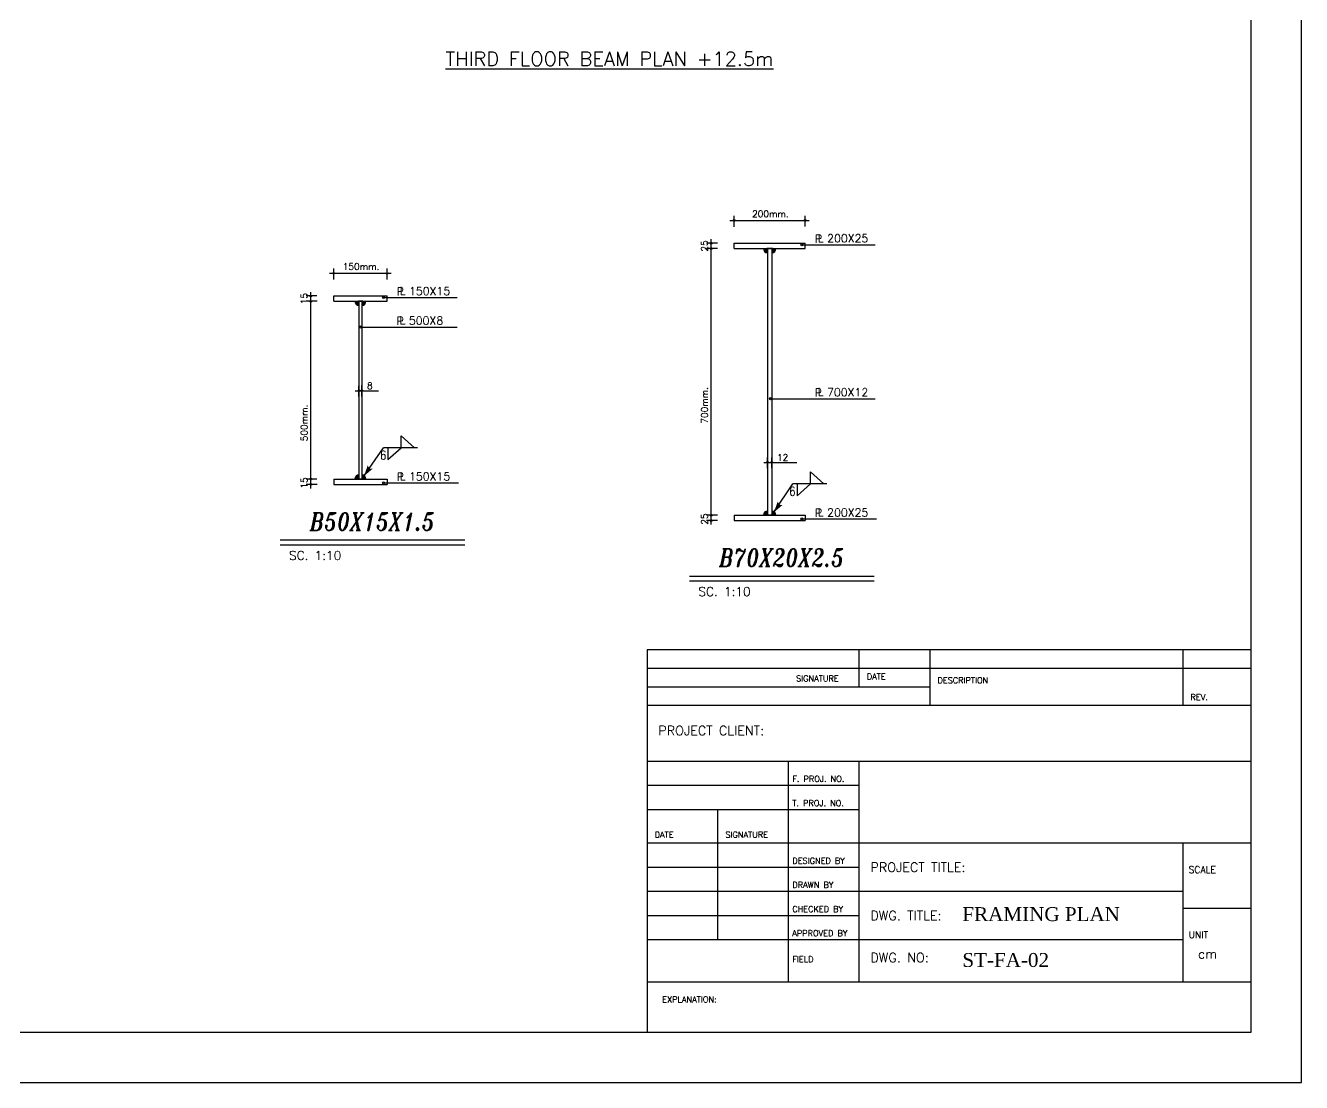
# Model space of a CAD drawing. Header units: inches. Extents: x 1387 to 2676, y -3005 to -2136.
# Drawn here: x 2504.07 to 2539.95, y -2709.86 to -2680.13 of the extents above; entities that cross this region are included whole.
import ezdxf

# ---------------------------------------------------------------- set-up
doc = ezdxf.new("R2010")
doc.units = ezdxf.units.IN
doc.header["$MEASUREMENT"] = 0
doc.linetypes.add('HIDDEN', pattern=[0.375, 0.25, -0.125])
for name, color, linetype in [('1', 1, 'Continuous'), ('1R', 1, 'Continuous'), ('3', 3, 'HIDDEN'), ('3G', 3, 'Continuous'), ('4C', 4, 'Continuous'), ('7', 7, 'Continuous'), ('A-TEXT', 7, 'Continuous'), ('DIM', 8, 'Continuous'), ('lateral brace', 5, 'Continuous'), ('Layer4', 118, 'Continuous'), ('TEXT-1', 3, 'Continuous')]:
    doc.layers.add(name, color=color, linetype=linetype)
doc.styles.add('ITALICT', font='italict')
doc.styles.add('ROMANS', font='ROMANS')
doc.styles.add('style1', font='times.ttf')

msp = doc.modelspace()

# ---------------------------------------------------------------- hatches: boundary and pattern name
at = {"layer": 'TEXT-1'}
for points in [[(2524.936983, -2686.522094, -0.414213562), (2524.822221, -2686.407332), (2524.936983, -2686.407332)], [(2525.056983, -2686.522094, 0.414213562), (2525.171746, -2686.407332), (2525.056983, -2686.407332)], [(2513.44892, -2688.005883, -0.414213562), (2513.334158, -2687.891121), (2513.44892, -2687.891121)], [(2513.52892, -2688.005883, 0.414213562), (2513.643682, -2687.891121), (2513.52892, -2687.891121)], [(2513.44892, -2692.776359, 0.414213562), (2513.334158, -2692.891121), (2513.44892, -2692.891121)], [(2513.52892, -2692.776359, -0.414213562), (2513.643682, -2692.891121), (2513.52892, -2692.891121)], [(2524.936983, -2693.792569, 0.414213562), (2524.822221, -2693.907332), (2524.936983, -2693.907332)], [(2525.056983, -2693.792569, -0.414213562), (2525.171746, -2693.907332), (2525.056983, -2693.907332)]]:
    msp.add_hatch(color=256, dxfattribs=at).paths.add_polyline_path(points)

# ---------------------------------------------------------------- linework, layer by layer
at = {"layer": '1'}
for p, q in [((2521.554003, -2697.693876), (2521.554003, -2708.448994)), ((2521.554003, -2697.693876), (2521.554003, -2707.03641)), ((2538.534951, -2697.693876), (2521.554003, -2697.693876)), ((2527.518244, -2698.740235), (2527.518244, -2697.693876)), ((2529.506325, -2699.263414), (2529.506325, -2697.693876)), ((2536.621561, -2699.263414), (2536.621561, -2697.693876)), ((2538.534951, -2698.217056), (2521.554003, -2698.217056)), ((2529.506325, -2698.740235), (2521.554003, -2698.740235)), ((2538.534951, -2699.263414), (2521.554003, -2699.263414)), ((2538.534951, -2700.832951), (2521.554003, -2700.832951)), ((2525.530164, -2707.03641), (2525.530164, -2700.832951)), ((2527.518244, -2707.03641), (2527.518244, -2700.832951)), ((2527.518244, -2701.513084), (2521.554003, -2701.513084)), ((2527.518244, -2702.193217), (2521.554003, -2702.193217)), ((2523.542083, -2705.85547), (2523.542083, -2702.193217)), ((2527.518244, -2703.134939), (2521.554003, -2703.134939)), ((2538.534951, -2703.134939), (2527.518244, -2703.134939)), ((2536.621561, -2707.03641), (2536.621561, -2703.134939)), ((2527.518244, -2703.815072), (2521.554003, -2703.815072)), ((2536.621561, -2704.495205), (2521.554003, -2704.495205)), ((2538.534951, -2704.966066), (2536.621561, -2704.966066)), ((2527.518244, -2705.175337), (2521.554003, -2705.175337)), ((2527.518244, -2705.85547), (2521.554003, -2705.85547)), ((2536.621561, -2705.85547), (2527.518244, -2705.85547)), ((2521.554003, -2707.03641), (2538.534951, -2707.03641))]:
    msp.add_line(p, q, dxfattribs=at)
msp.add_lwpolyline([(2457.266601, -2708.448994), (2538.534951, -2708.448994), (2538.534951, -2651.815997), (2457.266601, -2651.815997)], close=True, dxfattribs=at)
at = {"layer": '1R'}
for p, q in [((2523.881584, -2685.616345), (2526.108306, -2685.616345)), ((2523.996983, -2685.791593), (2523.996983, -2685.487919)), ((2525.996983, -2685.790308), (2525.996983, -2685.486635)), ((2523.527256, -2686.257332), (2523.223582, -2686.257332)), ((2523.528541, -2686.407332), (2523.224867, -2686.407332)), ((2523.353293, -2694.172978), (2523.353293, -2686.146009)), ((2525.899714, -2686.299708), (2527.965363, -2686.299708)), ((2512.623521, -2687.100134), (2514.350243, -2687.100134)), ((2512.73892, -2687.275382), (2512.73892, -2686.971708)), ((2514.23892, -2687.274097), (2514.23892, -2686.970424)), ((2512.269193, -2687.741121), (2511.965519, -2687.741121)), ((2512.270478, -2687.891121), (2511.966804, -2687.891121)), ((2512.09523, -2693.156767), (2512.09523, -2687.629798)), ((2514.141651, -2687.783497), (2516.207299, -2687.783497)), ((2513.490538, -2688.613469), (2516.207299, -2688.613469)), ((2513.344786, -2690.404262), (2513.999104, -2690.404262)), ((2513.44892, -2690.568333), (2513.44892, -2690.26466)), ((2513.52892, -2690.567049), (2513.52892, -2690.263375)), ((2525.018602, -2690.62968), (2527.965363, -2690.62968)), ((2513.587108, -2692.809972), (2514.138616, -2692.009044)), ((2515.099338, -2692.009044), (2514.138616, -2692.009044)), ((2524.832849, -2692.420473), (2525.757168, -2692.420473)), ((2524.936983, -2692.584544), (2524.936983, -2692.28087)), ((2525.056983, -2692.58326), (2525.056983, -2692.279586)), ((2512.269193, -2692.891121), (2511.965519, -2692.891121)), ((2512.270478, -2693.041121), (2511.966804, -2693.041121)), ((2514.141651, -2692.99694), (2516.24619, -2692.99694)), ((2525.115171, -2693.826183), (2525.646679, -2693.025255)), ((2526.607401, -2693.025255), (2525.646679, -2693.025255)), ((2523.527256, -2693.907332), (2523.223582, -2693.907332)), ((2525.899714, -2694.013151), (2528.004253, -2694.013151)), ((2523.528541, -2694.057332), (2523.224867, -2694.057332))]:
    msp.add_line(p, q, dxfattribs=at)
at = {"layer": '3'}
for points in [[(2513.587108, -2692.809972), (2513.734083, -2692.598859), (2513.697323, -2692.504546)], [(2513.587108, -2692.809972), (2513.734083, -2692.598859), (2513.835292, -2692.600599)], [(2525.115171, -2693.826183), (2525.262146, -2693.61507), (2525.225386, -2693.520757)], [(2525.115171, -2693.826183), (2525.262146, -2693.61507), (2525.363355, -2693.61681)]]:
    msp.add_solid(points, dxfattribs=at)
at = {"layer": '3G'}
for p, q in [((2523.996983, -2686.257332), (2525.996983, -2686.257332)), ((2523.996983, -2686.407332), (2523.996983, -2686.257332)), ((2523.996983, -2686.407332), (2525.996983, -2686.407332)), ((2524.906765, -2686.407332), (2525.026765, -2686.407332)), ((2525.039657, -2686.407332), (2524.919657, -2686.407332)), ((2524.932576, -2686.407332), (2525.052576, -2686.407332)), ((2524.936983, -2686.407332), (2524.936983, -2693.907332)), ((2525.065467, -2686.407332), (2524.945467, -2686.407332)), ((2524.95431, -2686.407332), (2525.07431, -2686.407332)), ((2525.087202, -2686.407332), (2524.987202, -2686.407332)), ((2525.056983, -2686.407332), (2525.056983, -2693.907332)), ((2525.996983, -2686.407332), (2525.996983, -2686.257332)), ((2512.73892, -2687.741121), (2514.23892, -2687.741121)), ((2512.73892, -2687.891121), (2512.73892, -2687.741121)), ((2512.73892, -2687.891121), (2514.23892, -2687.891121)), ((2513.418702, -2687.891121), (2513.498702, -2687.891121)), ((2513.511594, -2687.891121), (2513.431594, -2687.891121)), ((2513.444512, -2687.891121), (2513.524512, -2687.891121)), ((2513.44892, -2687.891121), (2513.44892, -2692.891121)), ((2513.537404, -2687.891121), (2513.457404, -2687.891121)), ((2513.466247, -2687.891121), (2513.546247, -2687.891121)), ((2513.559139, -2687.891121), (2513.479139, -2687.891121)), ((2513.52892, -2687.891121), (2513.52892, -2692.891121)), ((2514.23892, -2687.891121), (2514.23892, -2687.741121)), ((2514.637284, -2691.674911), (2515.011986, -2692.009916)), ((2514.637284, -2692.009916), (2514.637284, -2691.674911)), ((2514.263557, -2692.008172), (2514.263557, -2692.343177)), ((2514.263557, -2692.343177), (2514.638259, -2692.008172)), ((2512.73892, -2692.891121), (2514.23892, -2692.891121)), ((2512.73892, -2692.891121), (2512.73892, -2693.041121)), ((2513.511594, -2692.891121), (2513.431594, -2692.891121)), ((2513.453702, -2692.891121), (2513.533702, -2692.891121)), ((2513.466247, -2692.891121), (2513.546247, -2692.891121)), ((2513.559139, -2692.891121), (2513.479139, -2692.891121)), ((2514.23892, -2692.891121), (2514.23892, -2693.041121)), ((2526.145347, -2692.691122), (2526.520049, -2693.026127)), ((2526.145347, -2693.026127), (2526.145347, -2692.691122)), ((2512.73892, -2693.041121), (2514.23892, -2693.041121)), ((2525.77162, -2693.024383), (2525.77162, -2693.359388)), ((2525.77162, -2693.359388), (2526.146322, -2693.024383)), ((2523.996983, -2693.907332), (2525.996983, -2693.907332)), ((2523.996983, -2693.907332), (2523.996983, -2694.057332)), ((2525.039657, -2693.907332), (2524.919657, -2693.907332)), ((2524.941765, -2693.907332), (2525.061765, -2693.907332)), ((2524.95431, -2693.907332), (2525.07431, -2693.907332)), ((2525.087202, -2693.907332), (2524.987202, -2693.907332)), ((2525.996983, -2693.907332), (2525.996983, -2694.057332)), ((2523.996983, -2694.057332), (2525.996983, -2694.057332)), ((2511.236987, -2694.603601), (2516.425035, -2694.603601)), ((2511.236987, -2694.738015), (2516.425035, -2694.738015)), ((2522.74505, -2695.619812), (2527.933098, -2695.619812)), ((2522.74505, -2695.754226), (2527.933098, -2695.754226))]:
    msp.add_line(p, q, dxfattribs=at)
for centre, start, end in [((2524.936983, -2686.407332), 180, 270), ((2524.936983, -2686.407332), 180, 270), ((2525.056983, -2686.407332), 270, 0), ((2525.056983, -2686.407332), 270, 0), ((2513.44892, -2687.891121), 180, 270), ((2513.44892, -2687.891121), 180, 270), ((2513.52892, -2687.891121), 270, 0), ((2513.52892, -2687.891121), 270, 0), ((2513.44892, -2692.891121), 90, 180), ((2513.52892, -2692.891121), 0, 90), ((2524.936983, -2693.907332), 90, 180), ((2525.056983, -2693.907332), 0, 90)]:
    msp.add_arc(centre, 0.114762, start, end, dxfattribs=at)
at = {"layer": '7'}
for centre, radius in [((2523.996983, -2685.616345), 0.024437), ((2525.996983, -2685.616345), 0.024437), ((2523.353293, -2686.257332), 0.024437), ((2523.353293, -2686.407332), 0.024437), ((2525.899714, -2686.299708), 0.029091), ((2512.73892, -2687.100134), 0.024437), ((2514.23892, -2687.100134), 0.024437), ((2512.09523, -2687.741121), 0.024437), ((2512.09523, -2687.891121), 0.024437), ((2514.141651, -2687.783497), 0.029091), ((2513.490538, -2688.613469), 0.029091), ((2513.44892, -2690.404262), 0.024437), ((2513.52892, -2690.404262), 0.024437), ((2525.018602, -2690.62968), 0.029091), ((2524.936983, -2692.420473), 0.024437), ((2525.056983, -2692.420473), 0.024437), ((2512.09523, -2692.891121), 0.024437), ((2512.09523, -2693.041121), 0.024437), ((2514.141651, -2692.99694), 0.029091), ((2523.353293, -2693.907332), 0.024437), ((2525.899714, -2694.013151), 0.029091), ((2523.353293, -2694.057332), 0.024437)]:
    msp.add_circle(centre, radius, dxfattribs=at)
at = {"layer": 'DIM'}
msp.add_lwpolyline([(2455.850776, -2709.864819), (2539.950776, -2709.864819), (2539.950776, -2650.400172), (2455.850776, -2650.400172)], close=True, dxfattribs=at)
at = {"layer": 'lateral brace'}
msp.add_lwpolyline([(2455.850776, -2709.864819), (2539.950776, -2709.864819), (2539.950776, -2650.400172), (2455.850776, -2650.400172)], close=True, dxfattribs=at)
at = {"layer": 'Layer4'}
msp.add_lwpolyline([(2539.950776, -2650.400172), (2455.850776, -2650.400172), (2455.850776, -2709.864819), (2539.950776, -2709.864819)], close=True, dxfattribs=at)

# ---------------------------------------------------------------- texts
at = {"layer": '1'}
for s, height, style, p in [('SIGNATURE', 0.1674173, 'ROMANS', (2525.739435, -2698.583281)), ('DATE', 0.1674173, 'ROMANS', (2527.727516, -2698.530963)), ('DESCRIPTION', 0.16741731, 'ROMANS', (2529.715597, -2698.635599)), ('REV.', 0.1674173, 'ROMANS', (2536.830832, -2699.10646)), ('PROJECT CLIENT:', 0.26158955, 'ROMANS', (2521.86791, -2700.097762)), ('F. PROJ. NO.', 0.16741731, 'ROMANS', (2525.6348, -2701.408448)), ('T. PROJ. NO.', 0.16741731, 'ROMANS', (2525.6348, -2702.088581)), ('DATE', 0.1674173, 'ROMANS', (2521.763274, -2702.977985)), ('SIGNATURE', 0.1674173, 'ROMANS', (2523.751355, -2702.977985)), ('DESIGNED BY', 0.16741731, 'ROMANS', (2525.6348, -2703.710436)), ('PROJECT TITLE:', 0.26158955, 'ROMANS', (2527.832152, -2703.942079)), ('SCALE', 0.1883445, 'ROMANS', (2536.778514, -2703.972026)), ('DRAWN BY', 0.1674173, 'ROMANS', (2525.6348, -2704.390569)), ('CHECKED BY', 0.1674173, 'ROMANS', (2525.6348, -2705.070702)), ('DWG. TITLE:', 0.26158955, 'ROMANS', (2527.832152, -2705.302345)), ('FRAMING PLAN', 0.39238432, 'style1', (2530.416003, -2705.324992)), ('APPROVED BY', 0.16741731, 'ROMANS', (2525.6348, -2705.750834)), ('UNIT', 0.1883445, 'ROMANS', (2536.778514, -2705.803152)), ('DWG. NO:', 0.2615895, 'ROMANS', (2527.832152, -2706.483285)), ('ST-FA-02', 0.3923843, 'style1', (2530.416003, -2706.615171)), ('cm', 0.2615895, 'ROMANS', (2537.040104, -2706.378649)), ('FIELD', 0.1674173, 'ROMANS', (2525.6348, -2706.483285)), ('EXPLANATION:', 0.16741731, 'ROMANS', (2521.978103, -2707.612024))]:
    msp.add_text(s, height=height, dxfattribs=dict(at, style=style)).set_placement(p)
at = {"layer": '3G', "style": 'ROMANS'}
for s, height, p in [('200mm.', 0.1848, (2524.503922, -2685.52297)), ('P', 0.225, (2526.268604, -2686.241162)), ('L', 0.225, (2526.351243, -2686.223427)), ('200X25', 0.225, (2526.614172, -2686.231334)), ('150mm.', 0.1848, (2512.995859, -2687.006759)), ('P', 0.225, (2514.510541, -2687.724951)), ('L', 0.225, (2514.59318, -2687.707216)), ('150X15', 0.225, (2514.856109, -2687.715123)), ('P', 0.225, (2514.507413, -2688.554924)), ('L', 0.225, (2514.590052, -2688.537189)), ('500X8', 0.225, (2514.852981, -2688.545096)), ('8', 0.1848, (2513.674794, -2690.358502)), ('P', 0.225, (2526.265476, -2690.571135)), ('L', 0.225, (2526.348115, -2690.5534)), ('700X12', 0.225, (2526.611045, -2690.561307)), ('12', 0.1848, (2525.202857, -2692.374713)), ('P', 0.225, (2514.510541, -2692.938394)), ('L', 0.225, (2514.59318, -2692.920659)), ('150X15', 0.225, (2514.856109, -2692.928566)), ('P', 0.225, (2526.268604, -2693.954605)), ('L', 0.225, (2526.351243, -2693.93687)), ('200X25', 0.225, (2526.614172, -2693.944777)), ('SC. 1:10', 0.25, (2511.484297, -2695.165636)), ('SC. 1:10', 0.25, (2522.99236, -2696.181847))]:
    msp.add_text(s, height=height, dxfattribs=at).set_placement(p)
for s, p in [('25', (2523.259918, -2686.491231)), ('15', (2512.001855, -2687.97502)), ('700mm.', (2523.259918, -2691.332667)), ('500mm.', (2512.001855, -2691.826339)), ('15', (2512.001855, -2693.158668)), ('25', (2523.259918, -2694.174879))]:
    msp.add_text(s, height=0.1848, rotation=90, dxfattribs=at).set_placement(p)
at = {"layer": '3G', "style": 'ROMANS', "width": 0.8}
for p in [(2514.04424, -2692.344285), (2525.552303, -2693.360496)]:
    msp.add_text('6', height=0.25, dxfattribs=at).set_placement(p)
at = {"layer": '4C', "style": 'ITALICT', "width": 0.8}
for s, p in [('B50X15X1.5', (2512.067584, -2694.33659)), ('B70X20X2.5', (2523.575647, -2695.352801))]:
    msp.add_text(s, height=0.5, dxfattribs=at).set_placement(p)
at = {"layer": 'A-TEXT', "color": 3, "style": 'ROMANS'}
msp.add_text('%%UTHIRD FLOOR BEAM PLAN +12.5m', height=0.4, dxfattribs=at).set_placement((2515.880443, -2681.268959, 9177.404564))

doc.saveas('drawing.dxf')
